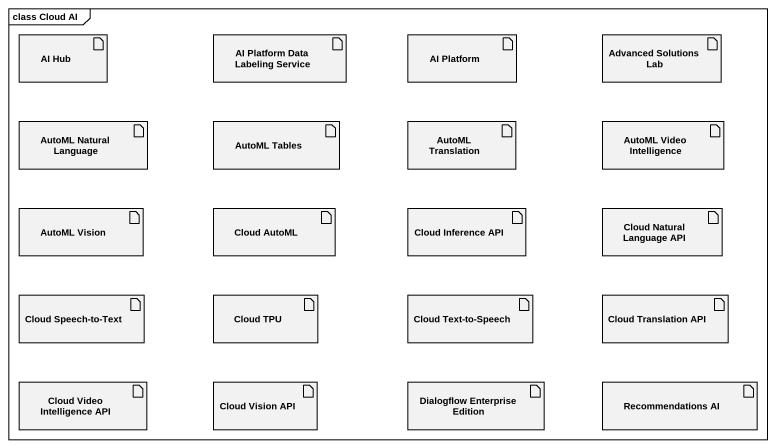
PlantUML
@startuml
mainframe class Cloud AI
artifact "AI Hub" as AI_Hub
artifact "AI Platform Data Labeling Service" as AI_Platform_Data_Labeling
artifact "AI Platform" as AI_Platform
artifact "Advanced Solutions Lab" as Advanced_Solutions_Lab
artifact "AutoML Natural Language" as AutoML_Natural_Language
artifact "AutoML Tables" as AutoML_Tables
artifact "AutoML Translation" as AutoML_Translation
artifact "AutoML Video Intelligence" as AutoML_Video_Intelligence
artifact "AutoML Vision" as AutoML_Vision
artifact "Cloud AutoML" as Cloud_AutoML
artifact "Cloud Inference API" as Cloud_Inference_API
artifact "Cloud Natural Language API" as Cloud_Natural_Language_API
artifact "Cloud Speech-to-Text" as Cloud_Speech_to_Text
artifact "Cloud TPU" as Cloud_TPU
artifact "Cloud Text-to-Speech" as Cloud_Text_to_Speech
artifact "Cloud Translation API" as Cloud_Translation_API
artifact "Cloud Video Intelligence API" as Cloud_Video_Intelligence_API
artifact "Cloud Vision API" as Cloud_Vision_API
artifact "Dialogflow Enterprise Edition" as Dialogflow_Enterprise
artifact "Recommendations AI" as Recommendations_AI
@enduml
